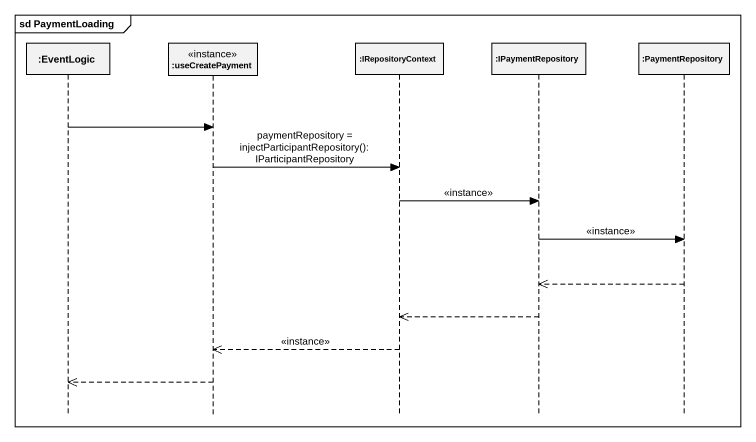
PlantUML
@startuml
mainframe sd PaymentLoading
hide footbox
participant ":EventLogic" as EventLogic
participant ":useCreatePayment" as useCreatePayment <<instance>>
participant ":IRepositoryContext" as IRepositoryContext
participant ":IPaymentRepository" as IPaymentRepository
participant ":PaymentRepository" as PaymentRepository

EventLogic -> useCreatePayment
useCreatePayment -> IRepositoryContext : paymentRepository = injectParticipantRepository(): IParticipantRepository
IRepositoryContext -> IPaymentRepository : <<instance>>
IPaymentRepository -> PaymentRepository : <<instance>>
PaymentRepository -->> IPaymentRepository
IPaymentRepository -->> IRepositoryContext
IRepositoryContext -->> useCreatePayment : <<instance>>
useCreatePayment -->> EventLogic
@enduml
